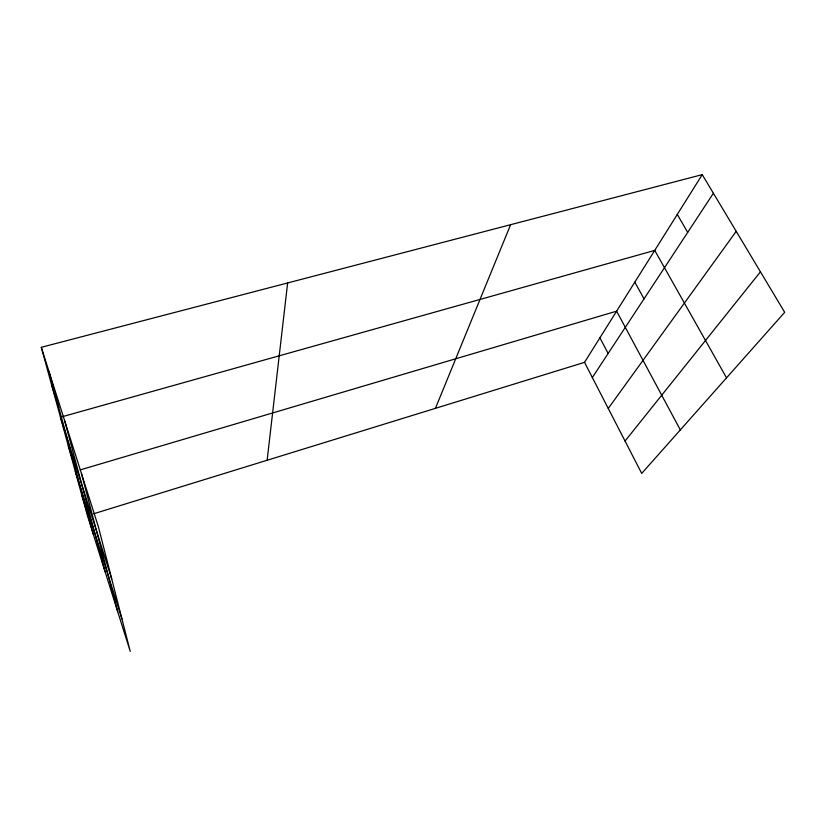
<?xml version="1.0" encoding="UTF-8"?>
<svg xmlns="http://www.w3.org/2000/svg" width="826" height="826" viewBox="0 0 826 826"><rect width="100%" height="100%" fill="white"/><g stroke="black" fill="none" stroke-linecap="round" stroke-linejoin="round"><path stroke-width="1.24" d="M267.139 460.258L287.634 282.946M435.426 408.343L510.613 224.693M584.519 362.346L702.245 174.637L784.7 312.311L641.709 473.422L584.519 362.346L93.555 513.803M592.335 377.534L713.396 193.253M608.256 408.457L736.214 231.352M625.045 441.053L760.447 271.816M80.163 469.911L616.619 311.165L680.335 429.902M41.3 347.302L98.346 526.616L130.229 651.363L87.422 515.692L41.3 347.302L702.245 174.637M677.289 214.44L687.697 232.374M726.539 377.843L654.729 250.402L60.453 417.223L111.727 578.954M634.822 282.141L644.012 298.867M599.913 337.803L608.143 353.476M51.46 384.369L58.708 407.228M68.259 445.71L74.856 466.566M75.28 471.357L121.949 618.953M81.64 494.578L87.701 513.772M48.941 371.308L93.245 534.143M64.645 420.692L105.129 571.809M81.433 473.453L117.705 611.653"/></g></svg>
